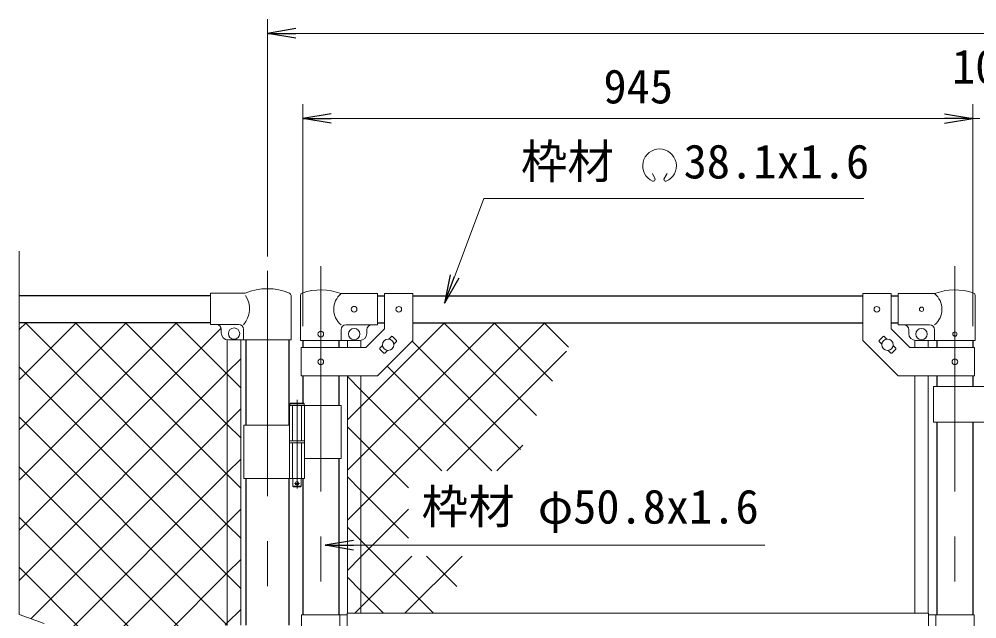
# Model space of a CAD drawing. Units: millimetres, scale not verified. Extents: x -4200 to 4200, y -2970 to 2970.
# Drawn here: x -108 to 1243, y 6 to 851 of the extents above; entities that cross this region are included whole.
import ezdxf
from ezdxf.enums import TextEntityAlignment as Align

# ---------------------------------------------------------------- set-up
doc = ezdxf.new("R2010")
doc.units = ezdxf.units.MM
doc.header["$LTSCALE"] = 10
doc.linetypes.add('DASHED', pattern=[7.5, 6, -1.5])
doc.linetypes.add('USER1', pattern=[50.8, 31.75, -6.35, 6.35, -6.35])
for name, color, linetype, lineweight in [('0-1_D-BMK', 2, 'USER1', 13), ('0-2_D-STR1', 1, 'Continuous', 25), ('0-3_D-STR3', 3, 'Continuous', 13), ('0-7_D-STR-DIM', 7, 'Continuous', 13), ('0-A_D-STR-TXT', 7, 'Continuous', 13), ('0-B_D-STR2', 7, 'Continuous', 13)]:
    doc.layers.add(name, color=color, linetype=linetype, lineweight=lineweight)
doc.layers.add('0-8_0', color=7, linetype='Continuous')
doc.styles.add('ＭＳ ゴシック', font='')
doc.styles.get('ＭＳ ゴシック').set_extended_font_data('MS Gothic')

# ---------------------------------------------------------------- blocks, each defined once
blk = doc.blocks.new('_Open')
at = {"layer": '0-8_0'}
blk.add_line((-10, 1.667), (0, 0), dxfattribs=at)
blk.add_lwpolyline([(-10, -1.667), (0, 0), (-10, 0)], dxfattribs=at)

msp = doc.modelspace()

# ---------------------------------------------------------------- linework, layer by layer
at = {"layer": '0-1_D-BMK'}
for p, q in [((317.39, 503.1), (317.39, -535.29)), ((1211.59, 503.1), (1211.59, -535.29)), ((241.99, 496.61), (241.99, -749.21)), ((283.83, 314.79), (283.83, 189.9)), ((287.46, 196.87), (280.21, 196.87))]:
    msp.add_line(p, q, dxfattribs=at)
at = {"layer": '0-2_D-STR1'}
for p, q in [((161.99, 461.37), (-108.01, 461.37)), ((397.39, 461.37), (407.39, 461.37)), ((447.39, 461.37), (1081.59, 461.37)), ((1121.59, 461.37), (1131.59, 461.37)), ((161.99, 423.37), (-108.01, 423.37)), ((397.39, 423.37), (407.39, 423.37)), ((447.39, 423.37), (1081.59, 423.37)), ((1121.59, 423.37), (1131.59, 423.37)), ((211.74, 399.07), (211.74, 278.87)), ((272.24, 399.07), (272.24, 278.87)), ((291.99, 398.37), (291.99, 388.32)), ((342.79, 398.37), (342.79, 388.32)), ((1186.19, 398.37), (1186.19, 388.32)), ((1236.99, 398.37), (1236.99, 388.32)), ((291.99, 348.32), (291.99, 309.87)), ((342.79, 348.32), (342.79, 306.87)), ((1186.19, 348.32), (1186.19, 333.32)), ((1236.99, 348.32), (1236.99, 333.32)), ((1186.19, 283.32), (1186.19, 11.37)), ((1236.99, 283.32), (1236.99, 11.37)), ((342.79, 231.87), (342.79, 11.37)), ((211.74, 203.87), (211.74, -3.13)), ((272.24, 203.87), (272.24, -3.13)), ((291.99, 203.87), (291.99, 11.37))]:
    msp.add_line(p, q, dxfattribs=at)
at = {"layer": '0-3_D-STR3'}
for p, q in [((161.99, 421.07), (161.99, 465.07)), ((210.86, 465.07), (161.99, 465.07)), ((275.39, 461.92), (275.39, 399.07)), ((288.84, 398.37), (288.84, 462.06)), ((397.39, 464.37), (345.94, 464.37)), ((397.39, 464.37), (397.39, 420.37)), ((407.39, 464.57), (407.39, 414.89)), ((407.39, 464.57), (447.39, 464.57)), ((447.39, 464.57), (447.39, 398.32)), ((1081.59, 464.57), (1081.59, 398.32)), ((1121.59, 464.57), (1081.59, 464.57)), ((1121.59, 464.57), (1121.59, 414.89)), ((1131.59, 464.37), (1183.04, 464.37)), ((1131.59, 464.37), (1131.59, 420.37)), ((1240.14, 398.37), (1240.14, 462.06)), ((201.59, 421.07), (161.99, 421.07)), ((397.39, 420.37), (352.94, 420.37)), ((1131.59, 420.37), (1176.04, 420.37)), ((176.99, 409.07), (176.99, 414.07)), ((208.59, 414.07), (208.59, 399.07)), ((345.94, 398.37), (345.94, 413.37)), ((380.82, 388.32), (407.39, 414.89)), ((382.39, 413.37), (382.39, 408.37)), ((1148.16, 388.32), (1121.59, 414.89)), ((1146.59, 413.37), (1146.59, 408.37)), ((1183.04, 398.37), (1183.04, 413.37)), ((185.49, 399.07), (185.49, -3.13)), ((275.39, 399.07), (186.99, 399.07)), ((204.49, 399.07), (204.49, -3.13)), ((288.84, 398.37), (345.94, 398.37)), ((345.94, 398.37), (372.39, 398.37)), ((354.89, 398.37), (354.89, 388.32)), ((373.89, 398.37), (373.89, 388.32)), ((413.27, 400.27), (416.99, 403.98)), ((418.4, 403.98), (424.06, 398.33)), ((420.34, 393.2), (424.06, 396.91)), ((1110.58, 403.98), (1104.92, 398.33)), ((1108.64, 393.2), (1104.92, 396.91)), ((1115.71, 400.27), (1111.99, 403.98)), ((1155.09, 398.37), (1155.09, 388.32)), ((1183.04, 398.37), (1156.59, 398.37)), ((1174.09, 398.37), (1174.09, 388.32)), ((1240.14, 398.37), (1183.04, 398.37)), ((289.69, 388.32), (380.82, 388.32)), ((289.69, 388.32), (289.69, 348.32)), ((400.72, 387.72), (404.44, 391.44)), ((400.72, 386.31), (406.38, 380.65)), ((407.79, 380.65), (411.51, 384.37)), ((1121.19, 380.65), (1117.47, 384.37)), ((1128.26, 386.31), (1122.6, 380.65)), ((1128.26, 387.72), (1124.54, 391.44)), ((1239.29, 388.32), (1148.16, 388.32)), ((1239.29, 388.32), (1239.29, 348.32)), ((354.89, 348.32), (354.89, 13.87)), ((373.89, 348.32), (373.89, 13.87)), ((1155.09, 348.32), (1155.09, 13.87)), ((1174.09, 348.32), (1174.09, 13.87)), ((1301.39, 333.32), (1181.39, 333.32)), ((1181.39, 333.32), (1181.39, 283.32)), ((273.03, 306.87), (273.03, 256.87)), ((345.94, 306.87), (273.03, 306.87)), ((273.83, 308.87), (274.83, 309.87)), ((273.83, 308.87), (273.83, 306.87)), ((273.83, 308.87), (293.83, 308.87)), ((292.83, 309.87), (274.83, 309.87)), ((294.63, 306.87), (294.63, 256.87)), ((345.94, 306.87), (345.94, 231.87)), ((273.03, 278.87), (208.69, 278.87)), ((208.69, 278.87), (208.69, 203.87)), ((1301.39, 283.32), (1181.39, 283.32)), ((294.63, 256.87), (273.03, 256.87)), ((273.33, 256.87), (273.33, 253.87)), ((294.33, 256.87), (294.33, 253.87)), ((294.63, 253.87), (273.03, 253.87)), ((273.03, 253.87), (273.03, 203.87)), ((294.33, 253.87), (273.33, 253.87)), ((294.63, 253.87), (294.63, 203.87)), ((345.94, 231.87), (294.74, 231.87)), ((294.63, 203.87), (208.69, 203.87)), ((289.83, 203.87), (289.83, 192.87)), ((278.83, 191.87), (277.83, 192.87)), ((288.83, 191.87), (278.83, 191.87)), ((288.83, 191.87), (289.83, 192.87)), ((1174.49, 13.87), (354.49, 13.87)), ((354.49, -41.13), (354.49, 13.87)), ((1174.49, -7.13), (1174.49, 13.87)), ((290.39, 11.37), (290.39, -38.63)), ((290.39, 11.37), (354.49, 11.37)), ((344.39, 11.37), (344.39, -38.63)), ((1238.59, 11.37), (1174.49, 11.37)), ((1184.59, 11.37), (1184.59, -7.13)), ((1238.59, 11.37), (1238.59, -7.13))]:
    msp.add_line(p, q, dxfattribs=at)
at = {"layer": '0-3_D-STR3', "linetype": 'DASHED'}
for p, q in [((277.53, 306.87), (277.53, 256.87)), ((290.13, 306.87), (290.13, 256.87)), ((277.53, 253.87), (277.53, 203.87)), ((290.13, 253.87), (290.13, 203.87))]:
    msp.add_line(p, q, dxfattribs=at)
at = {"layer": '0-3_D-STR3'}
for points in [[(289.69, 348.32), (397.39, 348.32), (447.39, 398.32)], [(1239.29, 348.32), (1131.59, 348.32), (1081.59, 398.32)], [(292.83, 309.87), (293.83, 308.87), (293.83, 306.87)], [(277.83, 203.87), (277.83, 192.87), (289.83, 192.87)]]:
    msp.add_lwpolyline(points, dxfattribs=at)
for centre, radius in [((364.39, 442.37), 4), ((427.39, 442.32), 4), ((1101.59, 442.32), 4), ((1164.59, 442.37), 3), ((194.99, 408.07), 8), ((317.39, 407.37), 4), ((364.39, 407.37), 8), ((1164.59, 407.37), 8), ((1211.59, 407.37), 3), ((412.39, 392.32), 8), ((1116.59, 392.32), 8), ((317.39, 368.32), 4), ((1211.59, 368.32), 4), ((283.83, 196.87), 2.5)]:
    msp.add_circle(centre, radius, dxfattribs=at)
for centre, radius, start, end in [((183.46, 443.12), 33.4, 317.7041, 33.64086), ((241.99, 391.37), 80, 66.89371, 112.90125), ((272.09, 461.92), 3.3, 0, 66.89371), ((292.14, 462.06), 3.3, 109.22051, 180), ((317.39, 389.64), 80, 69.0916, 109.22051), ((364.14, 442.37), 28.55, 129.59418, 230.40582), ((1211.59, 389.64), 80, 70.77949, 110.9084), ((1164.84, 442.37), 28.55, 309.59418, 50.40582), ((1236.84, 462.06), 3.3, 0, 70.77949), ((169.99, 414.07), 7, 0, 90), ((201.59, 414.07), 7, 0, 90), ((352.94, 413.37), 7, 90, 180), ((389.39, 413.37), 7, 90, 180), ((1139.59, 413.37), 7, 0, 90), ((1176.04, 413.37), 7, 0, 90), ((186.99, 409.07), 10, 180, 270), ((372.39, 408.37), 10, 270, 0), ((1156.59, 408.37), 10, 180, 270), ((417.69, 403.28), 1, 45, 135), ((423.35, 397.62), 1, 315, 45), ((1105.63, 397.62), 1, 135, 225), ((1111.29, 403.28), 1, 45, 135), ((401.43, 387.01), 1, 135, 225), ((407.09, 381.36), 1, 225, 315), ((1121.89, 381.36), 1, 225, 315), ((1127.55, 387.01), 1, 315, 45)]:
    msp.add_arc(centre, radius, start, end, dxfattribs=at)
at = {"layer": '0-7_D-STR-DIM'}
for p, q in [((241.99, 516.61), (241.99, 851.37)), ((281.99, 831.37), (2201.99, 831.37)), ((291.99, 418.37), (291.99, 731.37)), ((1236.99, 418.37), (1236.99, 731.37)), ((1236.99, 418.37), (1236.99, 731.37)), ((1196.99, 711.37), (331.99, 711.37)), ((1196.99, 711.37), (1156.99, 711.37)), ((1236.99, 711.37), (1246.99, 711.37)), ((-108.01, 12.02), (-108.01, 524.37)), ((-72.77, -0.81), (-108.01, 12.02))]:
    msp.add_line(p, q, dxfattribs=at)
at = {"layer": '0-A_D-STR-TXT'}
for p, q in [((788.78, 625.75), (784.95, 633.96)), ((801.36, 625.74), (805.89, 633.58))]:
    msp.add_line(p, q, dxfattribs=at)
for points in [[(1083.32, 598.46), (547.12, 598.46), (492.56, 452.8)], [(943.38, 109.61), (522.55, 109.61), (325.4, 109.61)]]:
    msp.add_lwpolyline(points, dxfattribs=at)
for centre, radius, start, end in [((795.07, 644.63), 23.75, 292.92895, 245.65759), ((786.32, 625.29), 2.5, 245.55066, 10.6575), ((803.82, 625.28), 2.5, 169.34241, 276.63708)]:
    msp.add_arc(centre, radius, start, end, dxfattribs=at)
at = {"layer": '0-B_D-STR2'}
for p, q in [((-108.01, 413.67), (-98.31, 423.37)), ((-108.01, 342.96), (-27.6, 423.37)), ((-108.01, 272.25), (43.11, 423.37)), ((-108.01, 201.54), (113.82, 423.37)), ((185.49, 138.63), (-99.25, 423.37)), ((185.49, 209.34), (-28.54, 423.37)), ((185.49, 280.05), (42.17, 423.37)), ((185.49, 350.76), (112.88, 423.37)), ((373.89, 305.27), (491.99, 423.37)), ((373.89, 234.56), (562.7, 423.37)), ((373.89, 163.85), (633.41, 423.37)), ((621.73, 292.69), (491.06, 423.37)), ((644.22, 340.92), (561.77, 423.37)), ((666.71, 389.14), (632.48, 423.37)), ((-108.01, 130.83), (176.79, 415.63)), ((599.25, 244.47), (446.39, 397.32)), ((495.14, 214.39), (663.92, 383.17)), ((558.62, 214.39), (411.04, 361.96)), ((204.49, 331.76), (185.49, 350.76)), ((354.89, 286.27), (373.89, 305.27)), ((204.49, 261.05), (185.49, 280.05)), ((565.85, 214.39), (602.14, 250.67)), ((185.49, 212.2), (204.49, 231.2)), ((354.89, 215.56), (373.89, 234.56)), ((125.62, -13.63), (-108.01, 220)), ((-40.34, -13.63), (185.49, 212.2)), ((204.49, 190.34), (185.49, 209.34)), ((354.89, 144.85), (373.89, 163.85)), ((54.91, -13.63), (-108.01, 149.29)), ((185.49, 141.49), (204.49, 160.49)), ((30.37, -13.63), (185.49, 141.49)), ((204.49, 119.63), (185.49, 138.63)), ((185.49, 70.78), (204.49, 89.78)), ((436.04, 13.87), (516.56, 94.39)), ((509.3, 51.57), (466.48, 94.39)), ((-15.8, -13.63), (-108.01, 78.57)), ((101.08, -13.63), (185.49, 70.78))]:
    msp.add_line(p, q, dxfattribs=at)
for points in [[(-108.01, 60.12), (185.49, 353.62), (204.49, 372.62)], [(204.49, 48.92), (185.49, 67.92), (-108.01, 361.42)], [(487.91, 214.39), (373.89, 328.4), (354.89, 347.4)], [(-91.43, 5.99), (185.49, 282.91), (204.49, 301.91)], [(185.83, -3.13), (185.49, -2.79), (-108.01, 290.71)], [(441.09, 190.49), (373.89, 257.69), (354.89, 276.69)], [(441.09, 119.78), (373.89, 186.98), (354.89, 205.98)], [(354.89, 74.14), (373.89, 93.14), (441.09, 160.34)], [(476.29, 13.87), (373.89, 116.27), (354.89, 135.27)], [(365.33, 13.87), (373.89, 22.42), (445.85, 94.39)], [(405.58, 13.87), (373.89, 45.56), (354.89, 64.56)], [(182.29, -3.13), (185.49, 0.07), (204.49, 19.07)]]:
    msp.add_lwpolyline(points, dxfattribs=at)

# ---------------------------------------------------------------- block references
at = {"layer": '0-7_D-STR-DIM', "xscale": 4, "yscale": 4, "rotation": 180}
for p in [(241.99, 831.37), (291.99, 711.37)]:
    msp.add_blockref('_Open', p, dxfattribs=at)
at = {"layer": '0-7_D-STR-DIM', "xscale": 4, "yscale": 4}
msp.add_blockref('_Open', (1236.99, 711.37), dxfattribs=at)
msp.add_blockref('_Open', (1236.99, 711.37), dxfattribs=at)
at = {"layer": '0-A_D-STR-TXT', "xscale": 4, "yscale": 4}
for p, rotation in [((491.85, 450.93), 249.46512), ((323.4, 109.61), 180)]:
    msp.add_blockref('_Open', p, dxfattribs=dict(at, rotation=rotation))

# ---------------------------------------------------------------- texts
at = {"layer": '0-7_D-STR-DIM', "style": 'ＭＳ ゴシック'}
for s, p in [('10', (1207.59, 746.12)), ('945', (716.02, 718.12))]:
    msp.add_text(s, height=48.09, dxfattribs=at).set_placement(p, align=Align.BOTTOM_LEFT)
at = {"layer": '0-A_D-STR-TXT', "style": 'ＭＳ ゴシック'}
for s, p in [('枠材 \u300038.1x1.6', (599.56, 612.32)), ('枠材 φ50.8x1.6', (459.62, 125.75))]:
    msp.add_text(s, height=48.09, dxfattribs=at).set_placement(p, align=Align.BOTTOM_LEFT)

doc.saveas('drawing.dxf')
